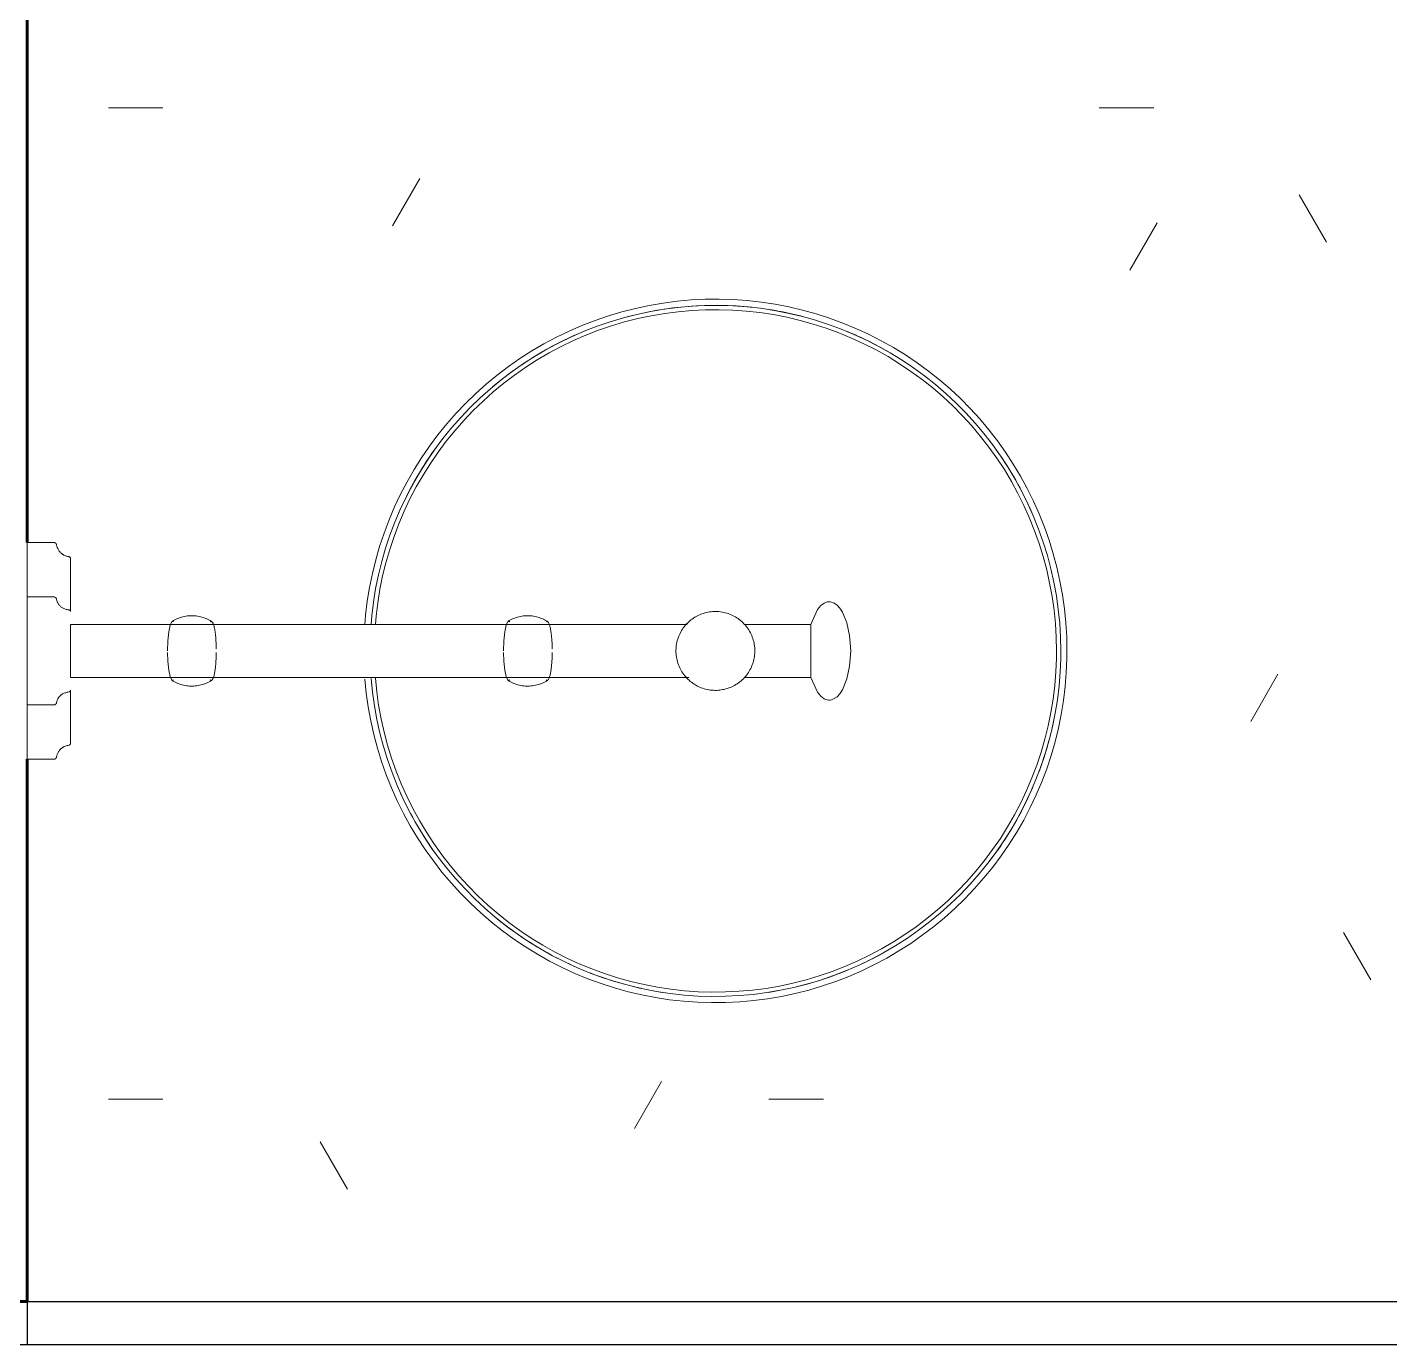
# Model space of a CAD drawing. Header units: millimetres. Extents: x -48985 to -29412, y -43090 to -3800.
# Drawn here: x -45605 to -44976, y -43090 to -42482 of the extents above; entities that cross this region are included whole.
import ezdxf

# ---------------------------------------------------------------- set-up
doc = ezdxf.new("R2010")
doc.units = ezdxf.units.MM
for name, color, linetype, lineweight in [('A-AREA', 32, 'Continuous', 9), ('A-FLOR', 192, 'Continuous', 25), ('A-FLOR-PATT', 8, 'Continuous', 25), ('A-WALL', 113, 'Continuous', 25), ('E-LITE-EQPM', 33, 'Continuous', 9)]:
    doc.layers.add(name, color=color, linetype=linetype, lineweight=lineweight)

# ---------------------------------------------------------------- blocks, each defined once
blk = doc.blocks.new('Arandela Delta - Ligado-V3-PAGINAÇÃO DE PISO GARAGEM')
at = {"layer": 'E-LITE-EQPM'}
for p, q in [((-50, 0), (-24.9, 0)), ((-50, 0), (-50, -12.24)), ((-24.9, 0), (24.9, 0)), ((-24.9, 0), (-24.9, -12.24)), ((24.9, 0), (50, 0)), ((24.9, 0), (24.9, -12.24)), ((50, 0), (50, -12.24)), ((-12.23, -20), (-12.23, -305.23)), ((0, -20), (-12.23, -20)), ((12.23, -20), (0, -20)), ((12.23, -304.43), (12.23, -20)), ((-0.78, -87.22), (-2.86, -87.16)), ((2.86, -87.16), (1.02, -87.21)), ((-0.78, -242.22), (-2.86, -242.16)), ((2.86, -242.16), (1.02, -242.21)), ((-12.23, -330.75), (-12.23, -361.57)), ((12.23, -361.57), (12.23, -330.75)), ((-12.23, -361.57), (0, -361.57)), ((0, -361.57), (12.23, -361.57))]:
    blk.add_line(p, q, dxfattribs=at)
at = {"layer": 'E-LITE-EQPM', "flags": 128}
for points in [[(-42.5, -20), (-41.24, -20), (-39.99, -20), (-38.75, -20), (-37.54, -20), (-36.35, -20), (-35.17, -20), (-34.02, -20), (-32.9, -20), (-31.8, -20), (-30.74, -20), (-29.7, -20), (-28.7, -20), (-27.73, -20), (-26.79, -20), (-25.9, -20), (-25.04, -20), (-24.22, -20), (-23.44, -20), (-22.71, -20), (-22.02, -20), (-21.37, -20), (-20.77, -20), (-20.22, -20), (-19.71, -20), (-19.25, -20), (-18.85, -20), (-18.49, -20), (-18.18, -20), (-18.11, -20)], [(-18.11, -20), (-18.41, -20), (-18.75, -20), (-19.15, -20), (-19.6, -20), (-20.09, -20), (-20.63, -20), (-21.22, -20), (-21.86, -20), (-22.54, -20), (-23.26, -20), (-24.03, -20), (-24.84, -20), (-25.68, -20), (-26.57, -20), (-27.5, -20), (-28.46, -20), (-29.45, -20), (-30.48, -20), (-31.54, -20), (-32.63, -20), (-33.75, -20), (-34.89, -20), (-36.06, -20), (-37.25, -20), (-38.46, -20), (-39.69, -20), (-40.93, -20), (-42.19, -20), (-42.5, -20)], [(18.11, -20), (18.41, -20), (18.75, -20), (19.15, -20), (19.6, -20), (20.09, -20), (20.63, -20), (21.22, -20), (21.86, -20), (22.54, -20), (23.26, -20), (24.03, -20), (24.84, -20), (25.68, -20), (26.57, -20), (27.5, -20), (28.46, -20), (29.45, -20), (30.48, -20), (31.54, -20), (32.63, -20), (33.75, -20), (34.89, -20), (36.06, -20), (37.25, -20), (38.46, -20), (39.69, -20), (40.93, -20), (42.19, -20), (42.5, -20)], [(42.5, -20), (41.24, -20), (39.99, -20), (38.75, -20), (37.54, -20), (36.35, -20), (35.17, -20), (34.02, -20), (32.9, -20), (31.8, -20), (30.74, -20), (29.7, -20), (28.7, -20), (27.73, -20), (26.79, -20), (25.9, -20), (25.04, -20), (24.22, -20), (23.44, -20), (22.71, -20), (22.02, -20), (21.37, -20), (20.77, -20), (20.22, -20), (19.71, -20), (19.25, -20), (18.85, -20), (18.49, -20), (18.18, -20), (18.11, -20)], [(-13.53, -85.12), (-13.89, -84.54), (-14.22, -83.95), (-14.53, -83.34), (-14.82, -82.73), (-15.08, -82.1), (-15.31, -81.46), (-15.52, -80.81), (-15.7, -80.16), (-15.86, -79.5), (-15.99, -78.83), (-16.09, -78.16), (-16.17, -77.48), (-16.22, -76.8), (-16.24, -76.12), (-16.24, -75.44), (-16.2, -74.76), (-16.14, -74.09), (-16.06, -73.41), (-15.94, -72.74), (-15.8, -72.08), (-15.64, -71.42), (-15.44, -70.76), (-15.22, -70.12), (-14.98, -69.49), (-14.71, -68.86), (-14.42, -68.25), (-14.1, -67.65), (-13.76, -67.06), (-13.62, -66.85)], [(-0.79, -64.73), (-4.68, -64.87), (-8.81, -65.28), (-11.87, -65.92), (-13.5, -66.7), (-13.5, -67.52)], [(13.5, -67.52), (13.5, -66.7), (11.87, -65.92), (8.81, -65.28), (4.68, -64.87), (0, -64.73)], [(13.62, -66.85), (13.98, -67.43), (14.3, -68.03), (14.61, -68.64), (14.88, -69.26), (15.14, -69.89), (15.37, -70.53), (15.57, -71.18), (15.75, -71.83), (15.9, -72.5), (16.02, -73.16), (16.11, -73.84), (16.18, -74.51), (16.23, -75.19), (16.24, -75.87), (16.23, -76.55), (16.19, -77.23), (16.12, -77.91), (16.03, -78.58), (15.91, -79.25), (15.76, -79.91), (15.59, -80.57), (15.39, -81.22), (15.17, -81.86), (14.92, -82.5), (14.64, -83.12), (14.34, -83.73), (14.01, -84.33), (13.67, -84.91), (13.53, -85.12)], [(-12.96, -155.79), (-19.42, -156.43), (-25.85, -157.34), (-32.23, -158.5), (-38.56, -159.92), (-44.83, -161.58), (-51.03, -163.5), (-57.15, -165.67), (-63.18, -168.07), (-69.1, -170.72), (-74.92, -173.6), (-80.61, -176.71), (-86.18, -180.05), (-91.6, -183.6), (-96.89, -187.37), (-102.01, -191.35), (-106.97, -195.53), (-111.77, -199.91), (-116.38, -204.47), (-120.81, -209.22), (-125.04, -214.13), (-129.07, -219.22), (-132.9, -224.46), (-136.51, -229.84), (-139.91, -235.37), (-143.08, -241.03), (-146.03, -246.82), (-148.74, -252.71), (-151.21, -258.71), (-153.44, -264.81), (-155.42, -270.99), (-157.16, -277.24), (-158.64, -283.55), (-159.87, -289.93), (-160.85, -296.34), (-161.57, -302.79), (-162.02, -309.26), (-162.22, -315.75), (-162.16, -322.24), (-161.85, -328.72), (-161.27, -335.18), (-160.43, -341.62), (-159.34, -348.01), (-157.99, -354.36), (-156.39, -360.65), (-154.54, -366.87), (-152.44, -373.01), (-150.1, -379.06), (-147.52, -385.01), (-144.7, -390.86), (-141.65, -396.59), (-138.38, -402.19), (-134.88, -407.65), (-131.17, -412.97), (-127.24, -418.14), (-123.12, -423.15), (-118.79, -427.99), (-114.28, -432.65), (-109.58, -437.13), (-104.71, -441.42), (-99.67, -445.5), (-94.47, -449.39), (-89.12, -453.06), (-83.63, -456.52), (-78.01, -459.75), (-72.25, -462.75), (-66.39, -465.53), (-60.42, -468.06), (-54.35, -470.36), (-48.19, -472.41), (-41.96, -474.21), (-35.66, -475.77), (-29.3, -477.07), (-22.89, -478.11), (-16.45, -478.9), (-9.99, -479.43), (-3.5, -479.7), (0, -479.73)], [(0, -479.73), (6.49, -479.6), (12.96, -479.21), (19.42, -478.57), (25.85, -477.66), (32.23, -476.5), (38.56, -475.08), (44.83, -473.42), (51.03, -471.5), (57.15, -469.33), (63.18, -466.93), (69.1, -464.28), (74.92, -461.4), (80.61, -458.29), (86.18, -454.95), (91.6, -451.4), (96.89, -447.63), (102.01, -443.65), (106.97, -439.47), (111.77, -435.09), (116.38, -430.53), (120.81, -425.78), (125.04, -420.87), (129.07, -415.78), (132.9, -410.54), (136.51, -405.16), (139.91, -399.63), (143.08, -393.97), (146.03, -388.18), (148.74, -382.29), (151.21, -376.29), (153.44, -370.19), (155.42, -364.01), (157.16, -357.76), (158.64, -351.45), (159.87, -345.07), (160.85, -338.66), (161.57, -332.21), (162.02, -325.74), (162.22, -319.25), (162.16, -312.76), (161.85, -306.28), (161.27, -299.82), (160.43, -293.38), (159.34, -286.99), (157.99, -280.64), (156.39, -274.35), (154.54, -268.13), (152.44, -261.99), (150.1, -255.94), (147.52, -249.99), (144.7, -244.14), (141.65, -238.41), (138.38, -232.81), (134.88, -227.35), (131.17, -222.03), (127.24, -216.86), (123.12, -211.85), (118.79, -207.01), (114.28, -202.35), (109.58, -197.87), (104.71, -193.58), (99.67, -189.5), (94.47, -185.61), (89.12, -181.94), (83.63, -178.48), (78.01, -175.25), (72.25, -172.25), (66.39, -169.47), (60.42, -166.94), (54.35, -164.64), (48.19, -162.59), (41.96, -160.79), (35.66, -159.23), (29.3, -157.93), (22.89, -156.89), (16.45, -156.1), (12.23, -155.76)], [(-12.74, -158.63), (-19.08, -159.27), (-25.39, -160.16), (-31.66, -161.3), (-37.88, -162.69), (-44.04, -164.33), (-50.13, -166.21), (-56.14, -168.34), (-62.06, -170.7), (-67.89, -173.3), (-73.6, -176.13), (-79.19, -179.19), (-84.66, -182.47), (-89.99, -185.96), (-95.18, -189.66), (-100.22, -193.57), (-105.09, -197.68), (-109.8, -201.98), (-114.33, -206.46), (-118.68, -211.12), (-122.84, -215.95), (-126.8, -220.95), (-130.56, -226.09), (-134.11, -231.39), (-137.45, -236.82), (-140.56, -242.38), (-143.46, -248.06), (-146.12, -253.85), (-148.55, -259.75), (-150.74, -265.73), (-152.69, -271.8), (-154.39, -277.95), (-155.85, -284.15), (-157.06, -290.41), (-158.02, -296.71), (-158.72, -303.05), (-159.17, -309.41), (-159.37, -315.78), (-159.31, -322.15), (-159, -328.52), (-158.43, -334.87), (-157.61, -341.19), (-156.53, -347.48), (-155.21, -353.71), (-153.64, -359.89), (-151.82, -366), (-149.76, -372.03), (-147.46, -377.98), (-144.92, -383.82), (-142.15, -389.57), (-139.16, -395.19), (-135.94, -400.7), (-132.5, -406.07), (-128.86, -411.29), (-125, -416.37), (-120.95, -421.29), (-116.7, -426.04), (-112.27, -430.62), (-107.65, -435.02), (-102.87, -439.23), (-97.92, -443.25), (-92.81, -447.07), (-87.55, -450.67), (-82.16, -454.07), (-76.63, -457.24), (-70.98, -460.2), (-65.22, -462.92), (-59.35, -465.41), (-53.39, -467.67), (-47.34, -469.68), (-41.22, -471.46), (-35.03, -472.98), (-28.78, -474.26), (-22.49, -475.28), (-16.16, -476.06), (-9.81, -476.57), (-3.44, -476.84), (0, -476.88)], [(-12.58, -160.63), (-18.84, -161.25), (-25.07, -162.13), (-31.27, -163.26), (-37.41, -164.63), (-43.49, -166.25), (-49.51, -168.11), (-55.44, -170.21), (-61.29, -172.55), (-67.03, -175.11), (-72.67, -177.91), (-78.2, -180.93), (-83.6, -184.16), (-88.86, -187.61), (-93.98, -191.27), (-98.96, -195.13), (-103.77, -199.18), (-108.42, -203.43), (-112.9, -207.85), (-117.19, -212.46), (-121.3, -217.23), (-125.21, -222.16), (-128.92, -227.24), (-132.43, -232.47), (-135.72, -237.83), (-138.8, -243.32), (-141.66, -248.93), (-144.28, -254.65), (-146.68, -260.47), (-148.84, -266.38), (-150.77, -272.38), (-152.45, -278.44), (-153.89, -284.57), (-155.09, -290.75), (-156.03, -296.97), (-156.73, -303.23), (-157.17, -309.51), (-157.37, -315.8), (-157.31, -322.1), (-157, -328.38), (-156.44, -334.65), (-155.63, -340.89), (-154.57, -347.1), (-153.26, -353.26), (-151.71, -359.36), (-149.91, -365.39), (-147.88, -371.35), (-145.61, -377.22), (-143.1, -382.99), (-140.37, -388.66), (-137.41, -394.22), (-134.23, -399.65), (-130.84, -404.95), (-127.24, -410.12), (-123.43, -415.13), (-119.43, -419.99), (-115.24, -424.68), (-110.86, -429.21), (-106.3, -433.55), (-101.58, -437.71), (-96.69, -441.67), (-91.65, -445.44), (-86.46, -449), (-81.13, -452.35), (-75.67, -455.49), (-70.09, -458.41), (-64.4, -461.1), (-58.61, -463.56), (-52.72, -465.78), (-46.75, -467.77), (-40.7, -469.52), (-34.59, -471.03), (-28.42, -472.29), (-22.21, -473.3), (-15.96, -474.07), (-9.69, -474.58), (-3.4, -474.84), (0, -474.88)], [(0, -476.88), (6.37, -476.75), (12.74, -476.37), (19.08, -475.73), (25.39, -474.84), (31.66, -473.7), (37.88, -472.31), (44.04, -470.67), (50.13, -468.79), (56.14, -466.66), (62.06, -464.3), (67.89, -461.7), (73.6, -458.87), (79.19, -455.81), (84.66, -452.53), (89.99, -449.04), (95.18, -445.34), (100.22, -441.43), (105.09, -437.32), (109.8, -433.02), (114.33, -428.54), (118.68, -423.88), (122.84, -419.05), (126.8, -414.05), (130.56, -408.91), (134.11, -403.61), (137.45, -398.18), (140.56, -392.62), (143.46, -386.94), (146.12, -381.15), (148.55, -375.25), (150.74, -369.27), (152.69, -363.2), (154.39, -357.05), (155.85, -350.85), (157.06, -344.59), (158.02, -338.29), (158.72, -331.95), (159.17, -325.59), (159.37, -319.22), (159.31, -312.85), (159, -306.48), (158.43, -300.13), (157.61, -293.81), (156.53, -287.52), (155.21, -281.29), (153.64, -275.11), (151.82, -269), (149.76, -262.97), (147.46, -257.02), (144.92, -251.18), (142.15, -245.43), (139.16, -239.81), (135.94, -234.3), (132.5, -228.93), (128.86, -223.71), (125, -218.63), (120.95, -213.71), (116.7, -208.96), (112.27, -204.38), (107.65, -199.98), (102.87, -195.77), (97.92, -191.75), (92.81, -187.93), (87.55, -184.33), (82.16, -180.93), (76.63, -177.76), (70.98, -174.8), (65.22, -172.08), (59.35, -169.59), (53.39, -167.33), (47.34, -165.32), (41.22, -163.54), (35.03, -162.02), (28.78, -160.74), (22.49, -159.72), (16.16, -158.94), (12.23, -158.62)], [(0, -474.88), (6.29, -474.75), (12.58, -474.37), (18.84, -473.75), (25.07, -472.87), (31.27, -471.74), (37.41, -470.37), (43.49, -468.75), (49.51, -466.89), (55.44, -464.79), (61.29, -462.45), (67.03, -459.89), (72.67, -457.09), (78.2, -454.07), (83.6, -450.84), (88.86, -447.39), (93.98, -443.73), (98.96, -439.87), (103.77, -435.82), (108.42, -431.57), (112.9, -427.15), (117.19, -422.54), (121.3, -417.77), (125.21, -412.84), (128.92, -407.76), (132.43, -402.53), (135.72, -397.17), (138.8, -391.68), (141.66, -386.07), (144.28, -380.35), (146.68, -374.53), (148.84, -368.62), (150.77, -362.62), (152.45, -356.56), (153.89, -350.43), (155.09, -344.25), (156.03, -338.03), (156.73, -331.77), (157.17, -325.49), (157.37, -319.2), (157.31, -312.9), (157, -306.62), (156.44, -300.35), (155.63, -294.11), (154.57, -287.9), (153.26, -281.74), (151.71, -275.64), (149.91, -269.61), (147.88, -263.65), (145.61, -257.78), (143.1, -252.01), (140.37, -246.34), (137.41, -240.78), (134.23, -235.35), (130.84, -230.05), (127.24, -224.88), (123.43, -219.87), (119.43, -215.01), (115.24, -210.32), (110.86, -205.79), (106.3, -201.45), (101.58, -197.29), (96.69, -193.33), (91.65, -189.56), (86.46, -186), (81.13, -182.65), (75.67, -179.51), (70.09, -176.59), (64.4, -173.9), (58.61, -171.44), (52.72, -169.22), (46.75, -167.23), (40.7, -165.48), (34.59, -163.97), (28.42, -162.71), (22.21, -161.7), (15.96, -160.93), (12.23, -160.63)], [(-0.79, -219.73), (-4.68, -219.87), (-8.81, -220.28), (-11.87, -220.92), (-13.5, -221.7), (-13.5, -222.52), (-13.34, -222.66)], [(13.34, -222.66), (13.5, -222.52), (13.5, -221.7), (11.87, -220.92), (8.81, -220.28), (4.68, -219.87), (0, -219.73)], [(-13.53, -240.12), (-13.89, -239.54), (-14.22, -238.95), (-14.53, -238.34), (-14.82, -237.73), (-15.08, -237.1), (-15.31, -236.46), (-15.52, -235.81), (-15.7, -235.16), (-15.86, -234.5), (-15.99, -233.83), (-16.09, -233.16), (-16.17, -232.48), (-16.22, -231.8), (-16.24, -231.12), (-16.24, -230.44), (-16.2, -229.76), (-16.14, -229.09), (-16.06, -228.41), (-15.94, -227.74), (-15.8, -227.08), (-15.64, -226.42), (-15.44, -225.76), (-15.22, -225.12), (-14.98, -224.49), (-14.71, -223.86), (-14.42, -223.25), (-14.1, -222.65), (-13.76, -222.06), (-13.62, -221.85)], [(13.62, -221.85), (13.98, -222.43), (14.3, -223.03), (14.61, -223.64), (14.88, -224.26), (15.14, -224.89), (15.37, -225.53), (15.57, -226.18), (15.75, -226.83), (15.9, -227.5), (16.02, -228.16), (16.11, -228.84), (16.18, -229.51), (16.23, -230.19), (16.24, -230.87), (16.23, -231.55), (16.19, -232.23), (16.12, -232.91), (16.03, -233.58), (15.91, -234.25), (15.76, -234.91), (15.59, -235.57), (15.39, -236.22), (15.17, -236.86), (14.92, -237.5), (14.64, -238.12), (14.34, -238.73), (14.01, -239.33), (13.67, -239.91), (13.53, -240.12)], [(0, -299.3), (-0.73, -299.32), (-1.45, -299.36), (-2.18, -299.43), (-2.9, -299.54), (-3.62, -299.67), (-4.33, -299.82), (-5.03, -300.01), (-5.72, -300.23), (-6.41, -300.47), (-7.09, -300.74), (-7.75, -301.04), (-8.4, -301.36), (-9.04, -301.71), (-9.67, -302.08), (-10.27, -302.48), (-10.87, -302.9), (-11.44, -303.35), (-12, -303.82), (-12.54, -304.31), (-13.05, -304.82), (-13.55, -305.35), (-14.03, -305.91), (-14.48, -306.48), (-14.91, -307.06), (-15.31, -307.67), (-15.69, -308.29), (-16.05, -308.92), (-16.38, -309.57), (-16.68, -310.23), (-16.96, -310.91), (-17.21, -311.59), (-17.43, -312.28), (-17.63, -312.98), (-17.79, -313.69), (-17.93, -314.41), (-18.04, -315.13), (-18.12, -315.85), (-18.17, -316.58), (-18.2, -317.3), (-18.19, -318.03), (-18.15, -318.76), (-18.09, -319.48), (-18, -320.21), (-17.87, -320.92), (-17.72, -321.63), (-17.54, -322.34), (-17.33, -323.04), (-17.1, -323.73), (-16.84, -324.41), (-16.55, -325.07), (-16.23, -325.73), (-15.89, -326.37), (-15.52, -327), (-15.13, -327.61), (-14.71, -328.21), (-14.27, -328.79), (-13.81, -329.35), (-13.32, -329.89), (-12.82, -330.42), (-12.29, -330.92), (-11.75, -331.4), (-11.18, -331.86), (-10.6, -332.29), (-10, -332.71), (-9.38, -333.09), (-8.75, -333.46), (-8.1, -333.79), (-7.45, -334.1), (-6.78, -334.39), (-6.1, -334.65), (-5.41, -334.88), (-4.71, -335.08), (-4, -335.25), (-3.29, -335.4), (-2.57, -335.52), (-1.85, -335.6), (-1.12, -335.66), (-0.39, -335.69), (0, -335.7)], [(0, -335.7), (0.73, -335.68), (1.45, -335.64), (2.18, -335.57), (2.9, -335.46), (3.62, -335.33), (4.33, -335.18), (5.03, -334.99), (5.72, -334.77), (6.41, -334.53), (7.09, -334.26), (7.75, -333.96), (8.4, -333.64), (9.04, -333.29), (9.67, -332.92), (10.27, -332.52), (10.87, -332.1), (11.44, -331.65), (12, -331.18), (12.54, -330.69), (13.05, -330.18), (13.55, -329.65), (14.03, -329.09), (14.48, -328.52), (14.91, -327.94), (15.31, -327.33), (15.69, -326.71), (16.05, -326.08), (16.38, -325.43), (16.68, -324.77), (16.96, -324.09), (17.21, -323.41), (17.43, -322.72), (17.63, -322.02), (17.79, -321.31), (17.93, -320.59), (18.04, -319.87), (18.12, -319.15), (18.17, -318.42), (18.2, -317.7), (18.19, -316.97), (18.15, -316.24), (18.09, -315.52), (18, -314.79), (17.87, -314.08), (17.72, -313.37), (17.54, -312.66), (17.33, -311.96), (17.1, -311.27), (16.84, -310.59), (16.55, -309.93), (16.23, -309.27), (15.89, -308.63), (15.52, -308), (15.13, -307.39), (14.71, -306.79), (14.27, -306.21), (13.81, -305.65), (13.32, -305.11), (12.82, -304.58), (12.29, -304.08), (11.75, -303.6), (11.18, -303.14), (10.6, -302.71), (10, -302.29), (9.38, -301.91), (8.75, -301.54), (8.1, -301.21), (7.45, -300.9), (6.78, -300.61), (6.1, -300.35), (5.41, -300.12), (4.71, -299.92), (4, -299.75), (3.29, -299.6), (2.57, -299.48), (1.85, -299.4), (1.12, -299.34), (0.39, -299.31), (0, -299.3)], [(-12.23, -361.57), (-19.09, -364.59), (-20.94, -366.14), (-22.07, -367.68), (-22.39, -368.38), (-22.58, -369.07), (-22.67, -369.74), (-22.66, -370.41), (-22.54, -371.07), (-22.02, -372.35), (-21.11, -373.62), (-19.75, -374.87), (-17.89, -376.11), (-12.88, -378.18), (-7.06, -379.45), (0, -379.95)], [(12.23, -361.57), (19.09, -364.59), (20.94, -366.14), (22.07, -367.68), (22.39, -368.38), (22.58, -369.07), (22.67, -369.74), (22.66, -370.41), (22.54, -371.07), (22.02, -372.35), (21.11, -373.62), (19.75, -374.87), (17.89, -376.11), (12.88, -378.18), (7.06, -379.45), (0, -379.95)]]:
    blk.add_lwpolyline(points, dxfattribs=at)
at = {"layer": 'E-LITE-EQPM'}
for start, end in [(113.58684, 125.52521), (54.47479, 66.41316), (139.88169, 155.9068), (24.04282, 40.11831), (158.72933, 172.5), (353.89744, 15), (188.86424, 202.5), (345, 351.02493), (330, 337.5), (205.26973, 210), (234.74505, 246.71664), (293.58684, 305.60502), (249.33783, 258.23203)]:
    blk.add_arc((0, -317.5), 159.38, start, end, dxfattribs=at)
for points, knots in [([(-50, -12.24), (-50, -12.3), (-49.99, -12.42), (-49.95, -12.59), (-49.9, -12.76), (-49.82, -12.9), (-49.73, -13.03), (-49.63, -13.15), (-49.53, -13.25), (-49.41, -13.33), (-49.29, -13.4), (-49.13, -13.47), (-49, -13.51), (-48.91, -13.52)], [-1, -1, -1, -1, -0.916667, -0.833333, -0.75, -0.666667, -0.583333, -0.5, -0.416667, -0.333333, -0.25, -0.166667, 0, 0, 0, 0]), ([(-24.9, -12.24), (-24.9, -12.3), (-24.9, -12.42), (-24.86, -12.58), (-24.81, -12.74), (-24.73, -12.89), (-24.65, -13.02), (-24.55, -13.14), (-24.44, -13.24), (-24.33, -13.32), (-24.21, -13.4), (-24.05, -13.47), (-23.92, -13.51), (-23.84, -13.52)], [-1, -1, -1, -1, -0.916667, -0.833333, -0.75, -0.666667, -0.583333, -0.5, -0.416667, -0.333333, -0.25, -0.166667, 0, 0, 0, 0]), ([(-24.9, -12.24), (-24.9, -12.3), (-24.9, -12.42), (-24.86, -12.58), (-24.81, -12.74), (-24.73, -12.89), (-24.65, -13.02), (-24.55, -13.14), (-24.44, -13.24), (-24.33, -13.32), (-24.21, -13.4), (-24.05, -13.47), (-23.92, -13.51), (-23.84, -13.52)], [-1, -1, -1, -1, -0.916667, -0.833333, -0.75, -0.666667, -0.583333, -0.5, -0.416667, -0.333333, -0.25, -0.166667, 0, 0, 0, 0]), ([(48.91, -13.52), (49, -13.51), (49.13, -13.47), (49.29, -13.4), (49.41, -13.33), (49.53, -13.25), (49.63, -13.15), (49.73, -13.03), (49.82, -12.9), (49.9, -12.76), (49.95, -12.59), (49.99, -12.42), (50, -12.3), (50, -12.24)], [-1, -1, -1, -1, -0.833333, -0.75, -0.666667, -0.583333, -0.5, -0.416667, -0.333333, -0.25, -0.166667, -0.083333, 0, 0, 0, 0]), ([(-49.95, -12.59), (-49.94, -12.65), (-49.9, -12.76), (-49.82, -12.9), (-49.73, -13.03), (-49.63, -13.15), (-49.53, -13.25), (-49.41, -13.33), (-49.29, -13.4), (-49.13, -13.47), (-49, -13.51), (-48.91, -13.52)], [0.1666667, 0.1666667, 0.1666667, 0.1666667, 0.25, 0.3333333, 0.4166667, 0.5, 0.5833333, 0.6666667, 0.75, 0.8333333, 1, 1, 1, 1]), ([(-48.91, -13.52), (-48.53, -13.59), (-47.75, -13.79), (-46.79, -14.24), (-46.06, -14.73), (-45.54, -15.16), (-45.13, -15.58), (-44.82, -15.95), (-44.6, -16.25), (-44.4, -16.56), (-44.15, -17), (-43.77, -17.81), (-43.56, -18.59), (-43.49, -19.13)], [-1, -1, -1, -1, -0.833333, -0.666667, -0.583333, -0.5, -0.416667, -0.375, -0.333333, -0.291667, -0.25, -0.166667, 0, 0, 0, 0]), ([(-23.84, -13.52), (-23.45, -13.59), (-22.69, -13.8), (-21.62, -14.36), (-20.81, -15.04), (-20.24, -15.71), (-19.73, -16.48), (-19.22, -17.59), (-19, -18.6), (-18.94, -19.13)], [-1, -1, -1, -1, -0.833333, -0.666667, -0.5, -0.416667, -0.333333, -0.166667, 0, 0, 0, 0]), ([(23.84, -13.52), (23.45, -13.59), (22.69, -13.8), (21.8, -14.26), (21.13, -14.77), (20.67, -15.21), (20.24, -15.71), (19.86, -16.29), (19.53, -16.92), (19.17, -17.84), (19, -18.6), (18.94, -19.13)], [-1, -1, -1, -1, -0.833333, -0.666667, -0.583333, -0.5, -0.416667, -0.333333, -0.25, -0.166667, 0, 0, 0, 0]), ([(24.73, -12.89), (24.71, -12.93), (24.65, -13.02), (24.55, -13.14), (24.44, -13.24), (24.33, -13.32), (24.21, -13.4), (24.05, -13.47), (23.92, -13.51), (23.84, -13.52)], [-0.6666667, -0.6666667, -0.6666667, -0.6666667, -0.5833333, -0.5, -0.4166667, -0.3333333, -0.25, -0.1666667, 0, 0, 0, 0]), ([(24.73, -12.89), (24.71, -12.93), (24.65, -13.02), (24.55, -13.14), (24.44, -13.24), (24.33, -13.32), (24.21, -13.4), (24.05, -13.47), (23.92, -13.51), (23.84, -13.52)], [-0.6666667, -0.6666667, -0.6666667, -0.6666667, -0.5833333, -0.5, -0.4166667, -0.3333333, -0.25, -0.1666667, 0, 0, 0, 0]), ([(43.49, -19.13), (43.56, -18.59), (43.77, -17.81), (44.15, -17), (44.4, -16.56), (44.6, -16.25), (44.82, -15.95), (45.13, -15.58), (45.54, -15.16), (46.06, -14.73), (46.79, -14.24), (47.75, -13.79), (48.53, -13.59), (48.91, -13.52)], [-1, -1, -1, -1, -0.833333, -0.75, -0.708333, -0.666667, -0.625, -0.583333, -0.5, -0.416667, -0.333333, -0.166667, 0, 0, 0, 0]), ([(49.95, -12.59), (49.94, -12.65), (49.9, -12.76), (49.82, -12.9), (49.73, -13.03), (49.63, -13.15), (49.53, -13.25), (49.41, -13.33), (49.29, -13.4), (49.13, -13.47), (49, -13.51), (48.91, -13.52)], [-0.8333333, -0.8333333, -0.8333333, -0.8333333, -0.75, -0.6666667, -0.5833333, -0.5, -0.4166667, -0.3333333, -0.25, -0.1666667, 0, 0, 0, 0]), ([(-43.49, -19.13), (-43.48, -19.22), (-43.43, -19.38), (-43.33, -19.57), (-43.21, -19.71), (-43.07, -19.82), (-42.91, -19.92), (-42.72, -19.98), (-42.57, -20), (-42.5, -20)], [-1, -1, -1, -1, -0.833333, -0.708333, -0.583333, -0.458333, -0.333333, -0.166667, 0, 0, 0, 0]), ([(-43.49, -19.13), (-43.48, -19.22), (-43.43, -19.4), (-43.31, -19.6), (-43.17, -19.75), (-43.01, -19.87), (-42.79, -19.97), (-42.61, -20), (-42.5, -20)], [0, 0, 0, 0, 0.166667, 0.333333, 0.458333, 0.583333, 0.75, 1, 1, 1, 1]), ([(-18.94, -19.13), (-18.93, -19.22), (-18.89, -19.37), (-18.81, -19.56), (-18.71, -19.71), (-18.59, -19.82), (-18.45, -19.92), (-18.29, -19.98), (-18.17, -20), (-18.11, -20)], [-1, -1, -1, -1, -0.833333, -0.708333, -0.583333, -0.458333, -0.333333, -0.166667, 0, 0, 0, 0]), ([(-18.94, -19.13), (-18.92, -19.27), (-18.86, -19.48), (-18.72, -19.69), (-18.59, -19.82), (-18.45, -19.92), (-18.29, -19.98), (-18.17, -20), (-18.11, -20)], [-1, -1, -1, -1, -0.75, -0.583333, -0.458333, -0.333333, -0.166667, 0, 0, 0, 0]), ([(18.94, -19.13), (18.92, -19.27), (18.86, -19.48), (18.72, -19.69), (18.59, -19.82), (18.45, -19.92), (18.29, -19.98), (18.17, -20), (18.11, -20)], [-1, -1, -1, -1, -0.75, -0.583333, -0.458333, -0.333333, -0.166667, 0, 0, 0, 0]), ([(18.94, -19.13), (18.93, -19.22), (18.89, -19.37), (18.81, -19.56), (18.71, -19.71), (18.59, -19.82), (18.45, -19.92), (18.29, -19.98), (18.17, -20), (18.11, -20)], [-1, -1, -1, -1, -0.833333, -0.708333, -0.583333, -0.458333, -0.333333, -0.166667, 0, 0, 0, 0]), ([(42.5, -20), (42.57, -20), (42.72, -19.98), (42.91, -19.92), (43.07, -19.82), (43.21, -19.71), (43.33, -19.57), (43.43, -19.38), (43.48, -19.22), (43.49, -19.13)], [-1, -1, -1, -1, -0.833333, -0.666667, -0.541667, -0.416667, -0.291667, -0.166667, 0, 0, 0, 0]), ([(43.49, -19.13), (43.48, -19.22), (43.43, -19.38), (43.33, -19.57), (43.21, -19.71), (43.07, -19.82), (42.91, -19.92), (42.72, -19.98), (42.57, -20), (42.5, -20)], [-1, -1, -1, -1, -0.833333, -0.708333, -0.583333, -0.458333, -0.333333, -0.166667, 0, 0, 0, 0]), ([(-13.41, -84.44), (-13.51, -84.55), (-13.68, -84.82), (-13.54, -85.24), (-12.85, -85.67), (-11.86, -86.05), (-10.48, -86.38), (-8.8, -86.68), (-6.84, -86.91), (-4.19, -87.13), (-2.15, -87.2), (-0.81, -87.22)], [-0.5555556, -0.5555556, -0.5555556, -0.5555556, -0.5138889, -0.4444444, -0.3888889, -0.3333333, -0.2777778, -0.2222222, -0.1666667, -0.1111111, -0.0184203, -0.0184203, -0.0184203, -0.0184203]), ([(1.28, -87.21), (2.85, -87.19), (5.26, -87.07), (7.95, -86.79), (9.42, -86.57), (10.45, -86.38), (11.35, -86.17), (12.34, -85.88), (13.08, -85.55), (13.49, -85.22), (13.67, -84.87), (13.58, -84.61), (13.41, -84.44)], [-0.9706869, -0.9706869, -0.9706869, -0.9706869, -0.8611111, -0.7916667, -0.7569444, -0.7222222, -0.6875, -0.6527778, -0.5833333, -0.5486111, -0.5138889, -0.4444444, -0.4444444, -0.4444444, -0.4444444]), ([(-13.41, -239.44), (-13.51, -239.55), (-13.68, -239.82), (-13.54, -240.24), (-12.85, -240.67), (-11.86, -241.05), (-10.48, -241.38), (-8.8, -241.68), (-6.84, -241.91), (-4.19, -242.13), (-2.15, -242.2), (-0.81, -242.22)], [-0.5555556, -0.5555556, -0.5555556, -0.5555556, -0.5138889, -0.4444444, -0.3888889, -0.3333333, -0.2777778, -0.2222222, -0.1666667, -0.1111111, -0.0184203, -0.0184203, -0.0184203, -0.0184203]), ([(1.28, -242.21), (2.85, -242.19), (5.26, -242.07), (7.95, -241.79), (9.42, -241.57), (10.45, -241.38), (11.35, -241.17), (12.34, -240.88), (13.08, -240.55), (13.49, -240.22), (13.67, -239.87), (13.58, -239.61), (13.41, -239.44)], [-0.9706869, -0.9706869, -0.9706869, -0.9706869, -0.8611111, -0.7916667, -0.7569444, -0.7222222, -0.6875, -0.6527778, -0.5833333, -0.5486111, -0.5138889, -0.4444444, -0.4444444, -0.4444444, -0.4444444])]:
    blk.add_open_spline(points, degree=3, knots=knots, dxfattribs=at)
for points in [[(24.9, -12.24), (24.9, -12.3), (24.9, -12.42), (24.87, -12.53), (24.86, -12.58)], [(24.9, -12.24), (24.9, -12.3), (24.9, -12.42), (24.87, -12.53), (24.86, -12.58)], [(-48.91, -13.52), (-48.53, -13.59), (-47.75, -13.79), (-46.98, -14.15), (-46.61, -14.37)], [(48.91, -13.52), (48.53, -13.59), (47.75, -13.79), (46.98, -14.15), (46.61, -14.37)]]:
    blk.add_open_spline(points, degree=3, dxfattribs=at)

msp = doc.modelspace()

# ---------------------------------------------------------------- hatches: boundary and pattern name
at = {"layer": 'A-FLOR-PATT', "lineweight": 9}
h = msp.add_hatch(dxfattribs=at)
h.set_pattern_fill('FP_1', color=9, style=0, pattern_type=2)
h.set_pattern_definition([(0, (0, 0), (609.6, 152.4), [25.146, -432.054, 25.146, -432.054, -2438.4]), (0, (0, 0), (609.6, 152.4), [-914.4, 25.146, -889.254, 25.146, -432.054, -1066.8]), (0, (0, 0), (609.6, 152.4), [-2286, 25.146, -279.654, 25.146, -736.854]), (120, (228.6, 76.2), (-436.78227, 451.7291), [25.146, -432.054, 25.146, -432.054, -2438.4]), (120, (228.6, 76.2), (-436.78227, 451.7291), [-914.4, 25.146, -889.254, 25.146, -432.054, -1066.8]), (120, (228.6, 76.2), (-436.78227, 451.7291), [-2286, 25.146, -279.654, 25.146, -736.854]), (240, (304.8, 381), (-172.81773, -604.1291), [25.146, -432.054, 25.146, -432.054, -2438.4]), (240, (304.8, 381), (-172.81773, -604.1291), [-914.4, 25.146, -889.254, 25.146, -432.054, -1066.8]), (240, (304.8, 381), (-172.81773, -604.1291), [-2286, 25.146, -279.654, 25.146, -736.854])])
h.paths.add_polyline_path([(-36523.16, -42881.12), (-36524.45, -42883.36), (-36523.58, -42882.15)])
h.paths.add_polyline_path([(-36519.62, -42879.65), (-36522.12, -42880.32), (-36520.91, -42880.19), (-36520.03, -42879.82)])
h.paths.add_polyline_path([(-45709.62, -39194.65), (-45709.62, -40944.65), (-45739.62, -40944.65), (-45739.62, -39194.65)])
h.paths.add_polyline_path([(-48485.08, -37258.19), (-48483.79, -37255.94), (-48484.66, -37257.15)])
h.paths.add_polyline_path([(-48488.62, -37259.65), (-48486.12, -37258.98), (-48487.33, -37259.11), (-48488.21, -37259.48)])
h.paths.add_polyline_path([(-39604.62, -43069.65), (-39604.62, -42819.65), (-39616.86, -42819.6), (-39616.15, -42719.65), (-39604.62, -42719.65), (-39604.62, -41379.65), (-39614.62, -41379.65), (-39614.62, -41324.65), (-39613.16, -41321.12), (-39609.62, -41319.65), (-39454.62, -41319.65), (-39454.62, -41329.65), (-39419.62, -41329.65), (-39416.08, -41331.12), (-39414.62, -41334.65), (-39414.62, -41379.65), (-39424.62, -41379.65), (-39424.62, -42879.65), (-36424.62, -42879.65), (-36424.62, -40429.65), (-39424.62, -40429.65), (-39424.62, -40479.65), (-39414.62, -40479.65), (-39414.62, -40524.65), (-39416.08, -40528.19), (-39419.62, -40529.65), (-38624.62, -40529.65), (-38624.62, -40559.65), (-39424.62, -40559.65), (-39424.62, -40529.65), (-39454.62, -40529.65), (-39454.62, -40539.65), (-39609.62, -40539.65), (-39613.16, -40538.19), (-39614.62, -40534.65), (-39614.62, -40479.65), (-39604.62, -40479.65), (-39604.62, -40048.65), (-39614.62, -40048.65), (-39614.62, -39948.65), (-39604.62, -39948.65), (-39604.62, -37550.65), (-39614.62, -37550.65), (-39614.62, -37469.65), (-39795.5, -37470.2), (-39811.17, -37487.79), (-39816.07, -37492.14), (-39831.82, -37504.17), (-39845.93, -37512.64), (-39859.1, -37518.74), (-39881.21, -37526.31), (-39885.05, -37527.53), (-39901.5, -37530.55), (-39925.16, -37531.63), (-39946.18, -37529.89), (-39965.57, -37525.76), (-39987.89, -37517.66), (-40007.59, -37507.15), (-40024.73, -37495.01), (-40036.91, -37483.7), (-40049.85, -37469.65), (-45160.5, -37470.2), (-45176.17, -37487.79), (-45181.07, -37492.14), (-45196.82, -37504.17), (-45210.93, -37512.64), (-45224.05, -37518.72), (-45246.21, -37526.31), (-45250.05, -37527.53), (-45266.5, -37530.55), (-45290.16, -37531.63), (-45313.83, -37529.37), (-45330.15, -37525.89), (-45352.91, -37517.64), (-45372.32, -37507.31), (-45388.56, -37495.79), (-45405.55, -37479.83), (-45414.85, -37469.65), (-45604.62, -37469.65), (-45604.62, -38220.65), (-45594.62, -38220.65), (-45594.62, -38320.65), (-45679.62, -38320.65), (-45679.62, -39194.65), (-45709.62, -39194.65), (-45709.62, -38320.65), (-45794.62, -38320.65), (-45794.62, -38220.65), (-45784.62, -38220.65), (-45784.62, -37249.65), (-45984.62, -37249.65), (-45984.62, -37259.65), (-48584.62, -37259.65), (-48584.62, -37249.65), (-48784.62, -37249.65), (-48784.62, -42889.65), (-45784.62, -42889.65), (-45784.62, -41918.65), (-45794.62, -41918.65), (-45794.62, -41818.65), (-45709.62, -41818.65), (-45709.62, -40944.65), (-45679.62, -40944.65), (-45679.62, -41818.65), (-45594.62, -41818.65), (-45594.62, -41918.65), (-45604.62, -41918.65), (-45604.62, -42421.29), (-45602.1, -42419.63), (-45599.58, -42421.29), (-45599.58, -42424.41), (-45598.19, -42424.41), (-45597.49, -42424.41), (-45594.16, -42432.84), (-45562, -42431.98), (-45558.92, -42426.93), (-45556.34, -42420.93), (-45550.18, -42420.43), (-45545.27, -42421.23), (-45543.9, -42426.93), (-45539.96, -42432.84), (-45538.73, -42433.61), (-45510.55, -42437.07), (-45507.8, -42438.31), (-45505.67, -42441.82), (-45505.51, -42442.94), (-45506.39, -42444.64), (-45505.51, -42446.96), (-45506.97, -42450.09), (-45509.59, -42451.91), (-45517.63, -42453.61), (-45533.69, -42455.19), (-45539.95, -42456.45), (-45542.67, -42459.93), (-45544.81, -42465.18), (-45545.27, -42468.07), (-45551.41, -42468.9), (-45557.55, -42468.07), (-45559.53, -42461.17), (-45562.87, -42456.45), (-45594.16, -42457.14), (-45599.58, -42467.99), (-45602.1, -42469.65), (-45604.62, -42467.99), (-45604.62, -42719.65), (-45592.38, -42719.7), (-45593.09, -42819.65), (-45604.62, -42819.65), (-45604.62, -43069.65), (-39699.1, -43069.65)])
h.paths.add_polyline_path([(-45287.12, -42931.82), (-45313.83, -42929.37), (-45330.15, -42925.89), (-45352.91, -42917.64), (-45372.32, -42907.31), (-45388.56, -42895.79), (-45405.55, -42879.83), (-45422.67, -42858.33), (-45433.1, -42839.33), (-45438.88, -42826.01), (-45442.95, -42813.45), (-45445.2, -42806.11), (-45449.35, -42781.88), (-45519.71, -42782.2), (-45524.37, -42784.65), (-45530.73, -42785.05), (-45534.58, -42783.87), (-45539.02, -42781.88), (-45584.62, -42781.88), (-45584.62, -42757.42), (-45538.16, -42757.42), (-45532.84, -42754.61), (-45526.53, -42754.28), (-45522.73, -42755.45), (-45518.27, -42757.42), (-45448.59, -42757.42), (-45447.39, -42746.38), (-45443.68, -42728.36), (-45435.16, -42704.01), (-45425.58, -42686.24), (-45417.35, -42673.46), (-45398.07, -42651.51), (-45393.17, -42647.16), (-45377.42, -42635.13), (-45363.31, -42626.66), (-45350.14, -42620.56), (-45328.03, -42612.99), (-45320.2, -42611.04), (-45307.74, -42608.75), (-45284.08, -42607.67), (-45263.92, -42609.24), (-45243.67, -42613.54), (-45221.35, -42621.65), (-45201.65, -42632.15), (-45184.51, -42644.29), (-45172.33, -42655.6), (-45159.39, -42670.44), (-45151.6, -42681.1), (-45138.08, -42706.4), (-45131.8, -42724.38), (-45128.93, -42733.91), (-45126.11, -42751.99), (-45125.08, -42772.69), (-45126.85, -42792.92), (-45130.54, -42810.9), (-45139.08, -42835.29), (-45148.66, -42853.07), (-45157.19, -42866.2), (-45176.17, -42887.79), (-45181.07, -42892.14), (-45196.82, -42904.17), (-45210.93, -42912.64), (-45224.05, -42918.72), (-45246.21, -42926.31), (-45250.05, -42927.53), (-45266.5, -42930.55), (-45284.08, -42931.63)])
h.paths.add_polyline_path([(-39922.12, -42931.82), (-39946.18, -42929.89), (-39965.57, -42925.76), (-39987.89, -42917.66), (-40007.59, -42907.15), (-40024.73, -42895.01), (-40036.91, -42883.7), (-40049.85, -42868.86), (-40057.64, -42858.2), (-40071.16, -42832.9), (-40077.95, -42813.3), (-40080.2, -42806.11), (-40083.13, -42787.31), (-40084.16, -42766.61), (-40082.39, -42746.38), (-40078.7, -42728.4), (-40070.16, -42704.01), (-40060.58, -42686.24), (-40052.05, -42673.1), (-40033.07, -42651.51), (-40028.17, -42647.16), (-40012.42, -42635.13), (-39998.31, -42626.66), (-39985.19, -42620.58), (-39963.03, -42612.99), (-39959.19, -42611.77), (-39942.74, -42608.75), (-39919.08, -42607.67), (-39895.41, -42609.94), (-39879.09, -42613.41), (-39856.33, -42621.66), (-39836.92, -42631.99), (-39820.68, -42643.52), (-39803.69, -42659.47), (-39786.57, -42680.97), (-39776.14, -42699.97), (-39770.36, -42713.29), (-39766.29, -42725.85), (-39763.93, -42733.91), (-39759.89, -42757.42), (-39689.53, -42757.1), (-39684.87, -42754.65), (-39678.51, -42754.25), (-39674.66, -42755.44), (-39670.22, -42757.42), (-39624.62, -42757.42), (-39624.62, -42781.88), (-39671.08, -42781.88), (-39676.4, -42784.69), (-39682.71, -42785.02), (-39686.51, -42783.85), (-39690.97, -42781.88), (-39760.65, -42781.88), (-39761.85, -42792.92), (-39765.56, -42810.94), (-39774.08, -42835.29), (-39783.66, -42853.07), (-39791.89, -42865.84), (-39811.17, -42887.79), (-39816.07, -42892.14), (-39831.82, -42904.17), (-39845.93, -42912.64), (-39859.1, -42918.74), (-39881.21, -42926.31), (-39885.05, -42927.53), (-39901.5, -42930.55), (-39919.08, -42931.63)])
h.paths.add_polyline_path([(-45592.03, -42819.6), (-45592.38, -42816.84), (-45591.67, -42814.26)])
h.paths.add_polyline_path([(-39623.75, -42788.59), (-39621.5, -42790.77), (-39621.5, -42789.26), (-39622.24, -42788.92)])
h.paths.add_polyline_path([(-39618.45, -42817.4), (-39619.26, -42815.91), (-39620.87, -42814.26), (-39623.75, -42813.14), (-39623.75, -42750.71), (-39619.84, -42748.97), (-39618.14, -42745.81), (-39618.85, -42791.6), (-39619.33, -42792.16), (-39619.77, -42793.9), (-39618.64, -42795.41), (-39618.14, -42799.64), (-39618.26, -42814.26)])
h.paths.add_polyline_path([(-45588.32, -42749.78), (-45585.83, -42750.38), (-45587.74, -42748.53)])
h.paths.add_polyline_path([(-45588.32, -42789.52), (-45590.78, -42792.35), (-45591.1, -42793.49), (-45590.39, -42747.7), (-45589.91, -42747.14), (-45589.47, -42745.4), (-45590.6, -42743.89), (-45591.1, -42739.66), (-45590.25, -42726.69), (-45589.98, -42723.39), (-45588.37, -42725.04), (-45585.49, -42726.16), (-45585.49, -42788.59), (-45587.74, -42789.26)])
h.paths.add_polyline_path([(-45590.79, -42817.4), (-45591.1, -42797.92), (-45590.41, -42794.78), (-45589.4, -42792.94), (-45589.91, -42792.16), (-45587.95, -42790.33), (-45587.29, -42790.33), (-45585.49, -42788.92), (-45585.55, -42813.16), (-45589.15, -42814.94), (-45590.2, -42815.19), (-45590.54, -42815.19)])
h.paths.add_polyline_path([(-39623.75, -42750.71), (-39623.69, -42726.15), (-39620.09, -42724.37), (-39619.04, -42724.11), (-39618.23, -42725.47), (-39618.14, -42741.38), (-39618.83, -42744.52), (-39619.84, -42746.36), (-39619.33, -42747.14), (-39621.29, -42748.97), (-39621.95, -42748.97), (-39623.41, -42750.38)])
h.paths.add_polyline_path([(-45591.64, -42725.36), (-45592.38, -42722.46), (-45592.03, -42719.7), (-45591.67, -42725.04)])
h.paths.add_polyline_path([(-45599.58, -42467.83), (-45598.19, -42466.41), (-45599.58, -42466.52)])
h.paths.add_polyline_path([(-43804.62, -41949.65), (-43847.58, -41948.83), (-43892.64, -41946.2), (-43953.12, -41940.75), (-44028.69, -41931.27), (-44030.29, -41930.87), (-44039.13, -41928.54), (-44040.66, -41926.86), (-44041.06, -41924.38), (-44079.4, -41918.14), (-44193.8, -41896.5), (-44203.16, -41891.76), (-44305.92, -41836.68), (-44323.35, -41825.42), (-44374.54, -41787.3), (-44425.18, -41743.3), (-44469.49, -41696.79), (-44514.51, -41638.25), (-44526.68, -41622.06), (-44560.39, -41576.64), (-44589.31, -41534.99), (-44602.62, -41512.68), (-44613.75, -41487.77), (-44629.86, -41437.49), (-44639.34, -41399.48), (-44644.45, -41367.81), (-44647.22, -41340.93), (-44650.94, -41286.53), (-44653.07, -41200.45), (-44653.92, -41127.43), (-44653.59, -40981.39), (-44651.89, -40902.13), (-44648.93, -40835.35), (-44646.85, -40811.3), (-44643.03, -40777.23), (-44634.8, -40725), (-44633.69, -40719.36), (-44633.26, -40706.48), (-44632.03, -40701.7), (-44629.78, -40700.01), (-44628, -40684.39), (-44627.62, -40662.47), (-44627.02, -40661.04), (-44628.29, -40658.66), (-44630.61, -40543.26), (-44648.23, -40524.37), (-44669.31, -40497.44), (-44673.66, -40487.96), (-44682.84, -40458.5), (-44696.36, -40448.41), (-44715.51, -40432.39), (-44733.98, -40413.69), (-44751.25, -40389.66), (-44768.68, -40359.2), (-44775.33, -40343.86), (-44775.06, -40327.99), (-44774.11, -40326.22), (-44630.25, -40400), (-44630.84, -39842.69), (-44631.38, -39830.96), (-44630.25, -39627.03), (-44629.79, -39624.52), (-44629.91, -39623.29), (-44629.12, -39009.8), (-44629.19, -38963.88), (-44637.49, -38921.62), (-44646.61, -38854.15), (-44650.06, -38806.28), (-44652.34, -38748.92), (-44653.63, -38682.84), (-44654.06, -38578.96), (-44653.16, -38489.31), (-44650.56, -38425.63), (-44648.41, -38400.68), (-44644.86, -38374.79), (-44638.74, -38324.87), (-44632.85, -38296.58), (-44628.25, -38279.58), (-44607.63, -38225.24), (-44588.81, -38188.54), (-44567.59, -38152.36), (-44546.68, -38124.49), (-44531.46, -38107.68), (-44501.8, -38086.64), (-44409.95, -38033.13), (-44388.45, -38021.75), (-44363.4, -38010.18), (-44301.61, -37987.5), (-44266.82, -37976.37), (-44240.2, -37969.87), (-44192.48, -37964.83), (-44144.56, -37962.26), (-43834.25, -37951.65), (-43804.62, -37951.12), (-43714.17, -37953.35), (-43428.82, -37964.16), (-43402.39, -37965.84), (-43361.89, -37971.59), (-43330.13, -37980), (-43276.78, -37998.56), (-43233.96, -38015.16), (-43195.37, -38035.37), (-43109.98, -38085.14), (-43094.03, -38095.55), (-43076.26, -38109.29), (-43059.21, -38128.5), (-43040.81, -38153.54), (-43019.23, -38190.69), (-43006.91, -38214.37), (-42995.66, -38239.09), (-42986.24, -38264.5), (-42977.45, -38291.77), (-42968.86, -38335.02), (-42958.82, -38422.99), (-42956.05, -38490.18), (-42955.32, -38543.82), (-42955.61, -38682.84), (-42957.26, -38759.89), (-42960.3, -38827.25), (-42962.34, -38850.84), (-42965.97, -38882.4), (-42975.82, -38942.93), (-42980.77, -38968.91), (-42979.19, -39119.33), (-42978.99, -39338.4), (-42978.15, -39742.43), (-42978.54, -39855.77), (-42978.99, -40360.7), (-42978.99, -40400.64), (-42901.54, -40360.7), (-42834.86, -40326.5), (-42834.09, -40330.17), (-42833.91, -40344.69), (-42840.79, -40359.63), (-42857.99, -40389.66), (-42865.53, -40400.83), (-42881.7, -40420.94), (-42905.32, -40442.45), (-42927.94, -40460.99), (-42936.39, -40490.8), (-42943.02, -40503.21), (-42953.64, -40515.16), (-42968.53, -40532.47), (-42979.26, -40544.57), (-42981.9, -40661.04), (-42981.9, -40661.98), (-42981.51, -40671.05), (-42980.45, -40694.06), (-42978.83, -40700.79), (-42976.68, -40702.77), (-42975.42, -40713.18), (-42975.27, -40721.29), (-42970.8, -40744.88), (-42962.7, -40807.82), (-42959.2, -40856.75), (-42956.98, -40913.74), (-42955.65, -40981.39), (-42955.19, -41093.6), (-42956.52, -41220.17), (-42958.61, -41292.15), (-42962.49, -41346.5), (-42965.6, -41373.77), (-42969.95, -41399.73), (-42975, -41421.78), (-42988.77, -41467.9), (-43000.47, -41499.85), (-43013.41, -41524.85), (-43038.32, -41561.99), (-43082.56, -41622.06), (-43146.72, -41704.95), (-43197.04, -41755.39), (-43250.76, -41799.94), (-43299.8, -41834.61), (-43343.18, -41859.18), (-43400.55, -41888.85), (-43421.86, -41899.11), (-43438.35, -41901.75), (-43568.39, -41925.22), (-43569.33, -41928.17), (-43570.81, -41929.16), (-43572.98, -41930.03), (-43605.09, -41934.62), (-43668.8, -41941.98), (-43738.59, -41947.85), (-43775.94, -41949.34)])
h.paths.add_polyline_path([(-41204.62, -41949.65), (-41247.58, -41948.83), (-41292.64, -41946.2), (-41353.12, -41940.75), (-41428.69, -41931.27), (-41430.29, -41930.87), (-41439.13, -41928.54), (-41440.66, -41926.86), (-41441.06, -41924.38), (-41479.4, -41918.14), (-41593.8, -41896.5), (-41603.16, -41891.76), (-41705.92, -41836.68), (-41723.35, -41825.42), (-41774.54, -41787.3), (-41825.18, -41743.3), (-41869.49, -41696.79), (-41914.51, -41638.25), (-41926.68, -41622.06), (-41960.39, -41576.64), (-41989.31, -41534.99), (-42002.62, -41512.68), (-42013.75, -41487.77), (-42029.86, -41437.49), (-42039.34, -41399.48), (-42044.45, -41367.81), (-42047.22, -41340.93), (-42050.94, -41286.53), (-42053.07, -41200.45), (-42053.92, -41127.43), (-42053.59, -40981.39), (-42052.09, -40908.37), (-42048.93, -40835.35), (-42046.85, -40811.3), (-42043.03, -40777.23), (-42034.8, -40725), (-42033.69, -40719.36), (-42033.26, -40706.48), (-42032.03, -40701.7), (-42029.78, -40700.01), (-42028, -40684.39), (-42027.62, -40662.47), (-42027.02, -40661.04), (-42028.29, -40658.66), (-42030.61, -40543.26), (-42048.23, -40524.37), (-42069.31, -40497.44), (-42073.66, -40487.96), (-42082.84, -40458.5), (-42096.36, -40448.41), (-42115.51, -40432.39), (-42133.98, -40413.69), (-42151.25, -40389.66), (-42168.68, -40359.2), (-42175.33, -40343.86), (-42175.06, -40327.99), (-42174.11, -40326.22), (-42030.25, -40400), (-42030.84, -39842.69), (-42031.38, -39830.96), (-42030.25, -39627.03), (-42029.79, -39624.52), (-42029.91, -39623.29), (-42029.12, -39009.8), (-42029.19, -38963.88), (-42037.49, -38921.62), (-42046.6, -38854.31), (-42049.91, -38809.19), (-42052.34, -38748.92), (-42053.63, -38682.84), (-42054.06, -38578.96), (-42053.16, -38489.31), (-42050.56, -38425.63), (-42048.41, -38400.68), (-42044.86, -38374.79), (-42038.74, -38324.87), (-42033.04, -38297.47), (-42028.25, -38279.58), (-42007.63, -38225.24), (-41988.81, -38188.54), (-41967.59, -38152.36), (-41946.68, -38124.49), (-41931.46, -38107.68), (-41901.8, -38086.64), (-41809.95, -38033.13), (-41788.45, -38021.75), (-41763.4, -38010.18), (-41701.61, -37987.5), (-41666.82, -37976.37), (-41640.2, -37969.87), (-41592.48, -37964.83), (-41544.56, -37962.26), (-41234.25, -37951.65), (-41181.58, -37951.53), (-41119.81, -37953.15), (-40828.82, -37964.16), (-40802.39, -37965.84), (-40761.89, -37971.59), (-40730.13, -37980), (-40676.78, -37998.56), (-40633.96, -38015.16), (-40595.37, -38035.37), (-40509.98, -38085.14), (-40494.03, -38095.55), (-40476.26, -38109.29), (-40459.21, -38128.5), (-40440.34, -38154.32), (-40419.23, -38190.69), (-40406.91, -38214.37), (-40395.66, -38239.09), (-40386.24, -38264.5), (-40377.56, -38291.22), (-40368.86, -38335.02), (-40358.82, -38422.99), (-40356.05, -38490.18), (-40355.32, -38543.82), (-40355.61, -38682.84), (-40357.26, -38759.89), (-40360.3, -38827.25), (-40362.34, -38850.84), (-40365.85, -38881.56), (-40375.82, -38942.93), (-40380.77, -38968.91), (-40379.19, -39119.33), (-40378.99, -39338.4), (-40378.15, -39742.43), (-40378.51, -39844.74), (-40378.99, -40360.7), (-40378.57, -40400.43), (-40301.54, -40360.7), (-40234.86, -40326.5), (-40234.09, -40330.17), (-40233.91, -40344.69), (-40240.79, -40359.63), (-40257.99, -40389.66), (-40265.53, -40400.83), (-40281.7, -40420.94), (-40305.32, -40442.45), (-40327.94, -40460.99), (-40336.39, -40490.8), (-40343.02, -40503.21), (-40353.64, -40515.16), (-40368.53, -40532.47), (-40379.26, -40544.57), (-40381.9, -40661.04), (-40381.9, -40661.98), (-40381.51, -40671.05), (-40380.45, -40694.06), (-40378.57, -40700.94), (-40376.68, -40702.77), (-40375.35, -40709.85), (-40375.27, -40721.29), (-40370.8, -40744.88), (-40362.7, -40807.82), (-40359.2, -40856.75), (-40356.98, -40913.74), (-40355.65, -40981.39), (-40355.19, -41093.6), (-40356.52, -41220.17), (-40358.61, -41292.15), (-40362.49, -41346.5), (-40365.6, -41373.77), (-40369.95, -41399.73), (-40375, -41421.78), (-40388.77, -41467.9), (-40400.47, -41499.85), (-40413.41, -41524.85), (-40438.32, -41561.99), (-40482.56, -41622.06), (-40546.72, -41704.95), (-40597.04, -41755.39), (-40650.76, -41799.94), (-40699.8, -41834.61), (-40743.18, -41859.18), (-40800.55, -41888.85), (-40821.86, -41899.11), (-40838.35, -41901.75), (-40968.39, -41925.22), (-40969.33, -41928.17), (-40970.81, -41929.16), (-40972.98, -41930.03), (-41005.09, -41934.62), (-41068.8, -41941.98), (-41138.59, -41947.85), (-41181.58, -41949.4)])
h.paths.add_polyline_path([(-44618.29, -40652.9), (-44618.48, -40652), (-44619.13, -40650.55), (-44618.48, -40652.89)])
h.paths.add_polyline_path([(-42018.29, -40652.9), (-42018.48, -40652), (-42019.13, -40650.55), (-42018.48, -40652.89)])
h.paths.add_polyline_path([(-44617.98, -40650.7), (-44615.4, -40649.51), (-44616.24, -40649.17), (-44617.8, -40650.55)])
h.paths.add_polyline_path([(-42017.98, -40650.7), (-42015.4, -40649.51), (-42015.97, -40648.93), (-42017.82, -40650.57)])
h.paths.add_polyline_path([(-36433.16, -37549.19), (-36430.91, -37550.48), (-36432.12, -37549.62)])
h.paths.add_polyline_path([(-36434.62, -37545.65), (-36433.95, -37548.15), (-36434.08, -37546.94), (-36434.45, -37546.06)])
h.paths.add_polyline_path([(-39125.08, -37258.19), (-39123.79, -37255.94), (-39124.66, -37257.15)])
h.paths.add_polyline_path([(-39128.62, -37259.65), (-39126.12, -37258.98), (-39127.33, -37259.11), (-39128.21, -37259.48)])
h.paths.add_polyline_path([(-36424.62, -40249.65), (-36424.62, -40049.65), (-36434.62, -40049.65), (-36434.62, -37449.65), (-36424.62, -37449.65), (-36424.62, -37249.65), (-36624.62, -37249.65), (-36624.62, -37259.65), (-39224.62, -37259.65), (-39224.62, -37249.65), (-39424.62, -37249.65), (-39424.62, -37450.65), (-39414.62, -37450.65), (-39414.62, -37550.65), (-39424.62, -37550.65), (-39424.62, -39948.65), (-39414.62, -39948.65), (-39414.62, -40048.65), (-39424.62, -40048.65), (-39424.62, -40249.65), (-36437.79, -40249.65)])

# ---------------------------------------------------------------- linework, layer by layer
at = {"layer": 'A-AREA'}
msp.add_line((-45604.62, -43069.65), (-39604.62, -43069.65), dxfattribs=at)
at = {"layer": 'A-FLOR'}
msp.add_line((-45604.62, -43069.65), (-39604.62, -43069.65), dxfattribs=at)
at = {"layer": 'A-WALL', "lineweight": 60}
for p, q in [((-45604.62, -42719.65), (-45604.62, -41819.65)), ((-45604.62, -43069.65), (-45604.62, -42819.65)), ((-48964.62, -43069.65), (-45604.62, -43069.65))]:
    msp.add_line(p, q, dxfattribs=at)
at = {"layer": 'A-WALL'}
for p, q in [((-45604.62, -43069.65), (-45604.62, -43089.65)), ((-36224.62, -43089.65), (-48984.62, -43089.65))]:
    msp.add_line(p, q, dxfattribs=at)

# ---------------------------------------------------------------- block references
at = {"layer": 'E-LITE-EQPM', "rotation": 89.99999999999997}
msp.add_blockref('Arandela Delta - Ligado-V3-PAGINAÇÃO DE PISO GARAGEM', (-45604.62, -42769.65), dxfattribs=at)

doc.saveas('drawing.dxf')
